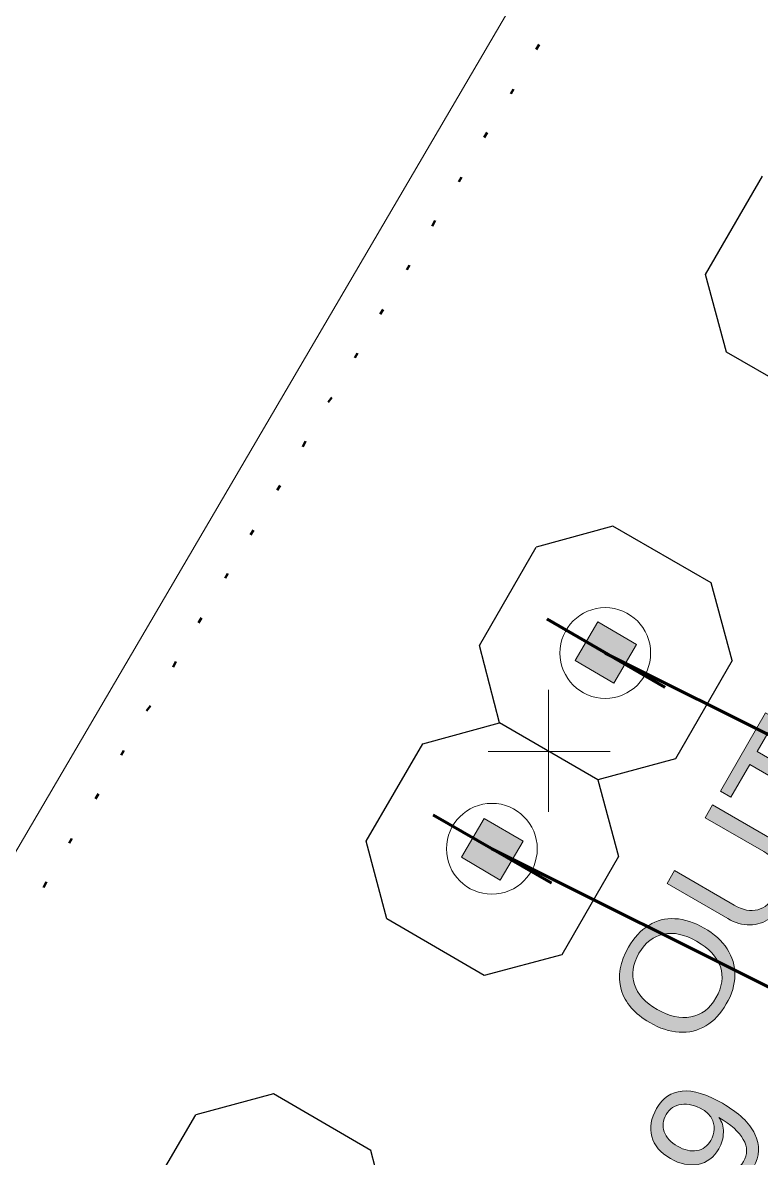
# Model space of a CAD drawing. Header units: millimetres. Extents: x 62.1 to 137.4, y 80.8 to 158.7.
# Drawn here: x 75.5 to 83.64, y 134.39 to 146.91 of the extents above; entities that cross this region are included whole.
import ezdxf

# ---------------------------------------------------------------- set-up
doc = ezdxf.new("R2010")
doc.units = ezdxf.units.MM
doc.header["$MEASUREMENT"] = 0
doc.layers.add('レイヤー 1', color=7, linetype='Continuous', lineweight=0)

# ---------------------------------------------------------------- blocks, each defined once
blk = doc.blocks.new('Block_26')
at = {"layer": 'レイヤー 1'}
h = blk.add_hatch(color=253, dxfattribs=at)
h.dxf.hatch_style = 2
edge = h.paths.add_edge_path()
edge.add_spline(control_points=[(82.923, 136.786), (82.792, 136.861), (82.671, 136.888), (82.559, 136.865), (82.447, 136.843), (82.356, 136.773), (82.287, 136.654), (82.218, 136.533), (82.201, 136.419), (82.237, 136.311), (82.272, 136.203), (82.356, 136.111), (82.489, 136.034), (82.621, 135.958), (82.744, 135.931), (82.86, 135.953), (82.975, 135.974), (83.067, 136.044), (83.135, 136.162), (83.205, 136.283), (83.221, 136.398), (83.184, 136.506), (83.146, 136.614), (83.06, 136.707), (82.923, 136.786)], knot_values=[0, 0, 0, 0, 1, 1, 1, 2, 2, 2, 3, 3, 3, 4, 4, 4, 5, 5, 5, 6, 6, 6, 7, 7, 7, 8, 8, 8, 8], degree=3, periodic=0)
edge = h.paths.add_edge_path()
edge.add_spline(control_points=[(83.007, 136.931), (83.117, 136.868), (83.201, 136.791), (83.259, 136.702), (83.317, 136.613), (83.345, 136.515), (83.344, 136.411), (83.343, 136.308), (83.312, 136.202), (83.25, 136.095), (83.188, 135.988), (83.112, 135.907), (83.024, 135.854), (82.935, 135.801), (82.837, 135.778), (82.731, 135.785), (82.624, 135.791), (82.516, 135.826), (82.406, 135.89), (82.238, 135.987), (82.133, 136.108), (82.091, 136.255), (82.05, 136.401), (82.076, 136.557), (82.171, 136.72), (82.233, 136.827), (82.307, 136.907), (82.395, 136.961), (82.483, 137.016), (82.579, 137.04), (82.684, 137.035), (82.789, 137.029), (82.897, 136.995), (83.007, 136.931)], knot_values=[0, 0, 0, 0, 1, 1, 1, 2, 2, 2, 3, 3, 3, 4, 4, 4, 5, 5, 5, 6, 6, 6, 7, 7, 7, 8, 8, 8, 9, 9, 9, 10, 10, 10, 11, 11, 11, 11], degree=3, periodic=0)
for points, knots in [([(83.007, 136.931), (83.117, 136.868), (83.201, 136.791), (83.259, 136.702), (83.317, 136.613), (83.345, 136.515), (83.344, 136.411), (83.343, 136.308), (83.312, 136.202), (83.25, 136.095), (83.188, 135.988), (83.112, 135.907), (83.024, 135.854), (82.935, 135.801), (82.837, 135.778), (82.731, 135.785), (82.624, 135.791), (82.516, 135.826), (82.406, 135.89), (82.238, 135.987), (82.133, 136.108), (82.091, 136.255), (82.05, 136.401), (82.076, 136.557), (82.171, 136.72), (82.233, 136.827), (82.307, 136.907), (82.395, 136.961), (82.483, 137.016), (82.579, 137.04), (82.684, 137.035), (82.789, 137.029), (82.897, 136.995), (83.007, 136.931)], [0, 0, 0, 0, 1, 1, 1, 2, 2, 2, 3, 3, 3, 4, 4, 4, 5, 5, 5, 6, 6, 6, 7, 7, 7, 8, 8, 8, 9, 9, 9, 10, 10, 10, 11, 11, 11, 11]), ([(82.923, 136.786), (82.792, 136.861), (82.671, 136.888), (82.559, 136.865), (82.447, 136.843), (82.356, 136.773), (82.287, 136.654), (82.218, 136.533), (82.201, 136.419), (82.237, 136.311), (82.272, 136.203), (82.356, 136.111), (82.489, 136.034), (82.621, 135.958), (82.744, 135.931), (82.86, 135.953), (82.975, 135.974), (83.067, 136.044), (83.135, 136.162), (83.205, 136.283), (83.221, 136.398), (83.184, 136.506), (83.146, 136.614), (83.06, 136.707), (82.923, 136.786)], [0, 0, 0, 0, 1, 1, 1, 2, 2, 2, 3, 3, 3, 4, 4, 4, 5, 5, 5, 6, 6, 6, 7, 7, 7, 8, 8, 8, 8])]:
    blk.add_open_spline(points, degree=3, knots=knots, dxfattribs=at)
blk = doc.blocks.new('Block_27')
at = {"layer": 'レイヤー 1'}
h = blk.add_hatch(color=253, dxfattribs=at)
h.dxf.hatch_style = 2
edge = h.paths.add_edge_path()
edge.add_spline(control_points=[(83.908, 137.234), (83.858, 137.149), (83.799, 137.082), (83.731, 137.037), (83.663, 136.99), (83.589, 136.967), (83.509, 136.966), (83.429, 136.965), (83.347, 136.989), (83.265, 137.036), (83.265, 137.036), (82.597, 137.422), (82.597, 137.422), (82.597, 137.422), (82.679, 137.564), (82.679, 137.564), (82.679, 137.564), (83.335, 137.185), (83.335, 137.185), (83.431, 137.13), (83.518, 137.112), (83.596, 137.133), (83.673, 137.153), (83.739, 137.209), (83.792, 137.3), (83.846, 137.395), (83.863, 137.483), (83.842, 137.565), (83.821, 137.647), (83.761, 137.717), (83.662, 137.774), (83.662, 137.774), (83.015, 138.147), (83.015, 138.147), (83.015, 138.147), (83.097, 138.289), (83.097, 138.289), (83.097, 138.289), (83.752, 137.911), (83.752, 137.911), (83.837, 137.862), (83.9, 137.801), (83.94, 137.73), (83.981, 137.658), (83.999, 137.58), (83.993, 137.495), (83.988, 137.411), (83.959, 137.324), (83.908, 137.234)], knot_values=[0, 0, 0, 0, 1, 1, 1, 2, 2, 2, 3, 3, 3, 4, 4, 4, 5, 5, 5, 6, 6, 6, 7, 7, 7, 8, 8, 8, 9, 9, 9, 10, 10, 10, 11, 11, 11, 12, 12, 12, 13, 13, 13, 14, 14, 14, 15, 15, 15, 16, 16, 16, 16], degree=3, periodic=0)
blk.add_open_spline([(83.908, 137.234), (83.858, 137.149), (83.799, 137.082), (83.731, 137.037), (83.663, 136.99), (83.589, 136.967), (83.509, 136.966), (83.429, 136.965), (83.347, 136.989), (83.265, 137.036), (83.265, 137.036), (82.597, 137.422), (82.597, 137.422), (82.597, 137.422), (82.679, 137.564), (82.679, 137.564), (82.679, 137.564), (83.335, 137.185), (83.335, 137.185), (83.431, 137.13), (83.518, 137.112), (83.596, 137.133), (83.673, 137.153), (83.739, 137.209), (83.792, 137.3), (83.846, 137.395), (83.863, 137.483), (83.842, 137.565), (83.821, 137.647), (83.761, 137.717), (83.662, 137.774), (83.662, 137.774), (83.015, 138.147), (83.015, 138.147), (83.015, 138.147), (83.097, 138.289), (83.097, 138.289), (83.097, 138.289), (83.752, 137.911), (83.752, 137.911), (83.837, 137.862), (83.9, 137.801), (83.94, 137.73), (83.981, 137.658), (83.999, 137.58), (83.993, 137.495), (83.988, 137.411), (83.959, 137.324), (83.908, 137.234)], degree=3, knots=[0, 0, 0, 0, 1, 1, 1, 2, 2, 2, 3, 3, 3, 4, 4, 4, 5, 5, 5, 6, 6, 6, 7, 7, 7, 8, 8, 8, 9, 9, 9, 10, 10, 10, 11, 11, 11, 12, 12, 12, 13, 13, 13, 14, 14, 14, 15, 15, 15, 16, 16, 16, 16], dxfattribs=at)
blk = doc.blocks.new('Block_28')
at = {"layer": 'レイヤー 1'}
h = blk.add_hatch(color=253, dxfattribs=at)
h.dxf.hatch_style = 2
edge = h.paths.add_edge_path()
edge.add_spline(control_points=[(83.591, 138.876), (83.591, 138.876), (84.524, 138.336), (84.524, 138.336), (84.524, 138.336), (84.442, 138.195), (84.442, 138.195), (84.442, 138.195), (83.509, 138.734), (83.509, 138.734), (83.509, 138.734), (83.301, 138.373), (83.301, 138.373), (83.301, 138.373), (83.185, 138.44), (83.185, 138.44), (83.185, 138.44), (83.683, 139.303), (83.683, 139.303), (83.683, 139.303), (83.799, 139.236), (83.799, 139.236), (83.799, 139.236), (83.591, 138.876), (83.591, 138.876)], knot_values=[0, 0, 0, 0, 1, 1, 1, 2, 2, 2, 3, 3, 3, 4, 4, 4, 5, 5, 5, 6, 6, 6, 7, 7, 7, 8, 8, 8, 8], degree=3, periodic=0)
blk.add_open_spline([(83.591, 138.876), (83.591, 138.876), (84.524, 138.336), (84.524, 138.336), (84.524, 138.336), (84.442, 138.195), (84.442, 138.195), (84.442, 138.195), (83.509, 138.734), (83.509, 138.734), (83.509, 138.734), (83.301, 138.373), (83.301, 138.373), (83.301, 138.373), (83.185, 138.44), (83.185, 138.44), (83.185, 138.44), (83.683, 139.303), (83.683, 139.303), (83.683, 139.303), (83.799, 139.236), (83.799, 139.236), (83.799, 139.236), (83.591, 138.876), (83.591, 138.876)], degree=3, knots=[0, 0, 0, 0, 1, 1, 1, 2, 2, 2, 3, 3, 3, 4, 4, 4, 5, 5, 5, 6, 6, 6, 7, 7, 7, 8, 8, 8, 8], dxfattribs=at)
blk = doc.blocks.new('Block_71')
at = {"layer": 'レイヤー 1'}
h = blk.add_hatch(color=253, dxfattribs=at)
h.dxf.hatch_style = 2
edge = h.paths.add_edge_path()
edge.add_spline(control_points=[(82.993, 134.93), (82.908, 134.978), (82.829, 134.998), (82.755, 134.989), (82.681, 134.98), (82.626, 134.943), (82.588, 134.878), (82.551, 134.813), (82.544, 134.749), (82.566, 134.687), (82.588, 134.624), (82.638, 134.571), (82.712, 134.528), (82.789, 134.484), (82.86, 134.468), (82.926, 134.479), (82.992, 134.491), (83.043, 134.529), (83.08, 134.592), (83.102, 134.631), (83.114, 134.672), (83.116, 134.715), (83.117, 134.759), (83.108, 134.799), (83.086, 134.837), (83.065, 134.875), (83.034, 134.905), (82.993, 134.93)], knot_values=[0, 0, 0, 0, 1, 1, 1, 2, 2, 2, 3, 3, 3, 4, 4, 4, 5, 5, 5, 6, 6, 6, 7, 7, 7, 8, 8, 8, 9, 9, 9, 9], degree=3, periodic=0)
edge = h.paths.add_edge_path()
edge.add_spline(control_points=[(83.206, 135.001), (83.387, 134.897), (83.506, 134.784), (83.565, 134.662), (83.624, 134.54), (83.618, 134.419), (83.548, 134.297), (83.501, 134.215), (83.445, 134.159), (83.383, 134.13), (83.319, 134.1), (83.243, 134.097), (83.154, 134.12), (83.154, 134.12), (83.208, 134.26), (83.208, 134.26), (83.311, 134.236), (83.389, 134.27), (83.441, 134.361), (83.486, 134.438), (83.484, 134.519), (83.437, 134.602), (83.39, 134.686), (83.301, 134.767), (83.169, 134.845), (83.203, 134.8), (83.219, 134.745), (83.218, 134.681), (83.217, 134.617), (83.2, 134.556), (83.167, 134.499), (83.113, 134.405), (83.037, 134.348), (82.939, 134.328), (82.842, 134.309), (82.74, 134.33), (82.634, 134.392), (82.524, 134.455), (82.455, 134.536), (82.428, 134.634), (82.401, 134.731), (82.419, 134.835), (82.482, 134.945), (82.549, 135.062), (82.644, 135.125), (82.765, 135.135), (82.886, 135.146), (83.033, 135.101), (83.206, 135.001)], knot_values=[0, 0, 0, 0, 1, 1, 1, 2, 2, 2, 3, 3, 3, 4, 4, 4, 5, 5, 5, 6, 6, 6, 7, 7, 7, 8, 8, 8, 9, 9, 9, 10, 10, 10, 11, 11, 11, 12, 12, 12, 13, 13, 13, 14, 14, 14, 15, 15, 15, 16, 16, 16, 16], degree=3, periodic=0)
for points, knots in [([(83.206, 135.001), (83.387, 134.897), (83.506, 134.784), (83.565, 134.662), (83.624, 134.54), (83.618, 134.419), (83.548, 134.297), (83.501, 134.215), (83.445, 134.159), (83.383, 134.13), (83.319, 134.1), (83.243, 134.097), (83.154, 134.12), (83.154, 134.12), (83.208, 134.26), (83.208, 134.26), (83.311, 134.236), (83.389, 134.27), (83.441, 134.361), (83.486, 134.438), (83.484, 134.519), (83.437, 134.602), (83.39, 134.686), (83.301, 134.767), (83.169, 134.845), (83.203, 134.8), (83.219, 134.745), (83.218, 134.681), (83.217, 134.617), (83.2, 134.556), (83.167, 134.499), (83.113, 134.405), (83.037, 134.348), (82.939, 134.328), (82.842, 134.309), (82.74, 134.33), (82.634, 134.392), (82.524, 134.455), (82.455, 134.536), (82.428, 134.634), (82.401, 134.731), (82.419, 134.835), (82.482, 134.945), (82.549, 135.062), (82.644, 135.125), (82.765, 135.135), (82.886, 135.146), (83.033, 135.101), (83.206, 135.001)], [0, 0, 0, 0, 1, 1, 1, 2, 2, 2, 3, 3, 3, 4, 4, 4, 5, 5, 5, 6, 6, 6, 7, 7, 7, 8, 8, 8, 9, 9, 9, 10, 10, 10, 11, 11, 11, 12, 12, 12, 13, 13, 13, 14, 14, 14, 15, 15, 15, 16, 16, 16, 16]), ([(82.993, 134.93), (82.908, 134.978), (82.829, 134.998), (82.755, 134.989), (82.681, 134.98), (82.626, 134.943), (82.588, 134.878), (82.551, 134.813), (82.544, 134.749), (82.566, 134.687), (82.588, 134.624), (82.638, 134.571), (82.712, 134.528), (82.789, 134.484), (82.86, 134.468), (82.926, 134.479), (82.992, 134.491), (83.043, 134.529), (83.08, 134.592), (83.102, 134.631), (83.114, 134.672), (83.116, 134.715), (83.117, 134.759), (83.108, 134.799), (83.086, 134.837), (83.065, 134.875), (83.034, 134.905), (82.993, 134.93)], [0, 0, 0, 0, 1, 1, 1, 2, 2, 2, 3, 3, 3, 4, 4, 4, 5, 5, 5, 6, 6, 6, 7, 7, 7, 8, 8, 8, 9, 9, 9, 9])]:
    blk.add_open_spline(points, degree=3, knots=knots, dxfattribs=at)

msp = doc.modelspace()

# ---------------------------------------------------------------- hatches: boundary and pattern name
at = {"layer": 'レイヤー 1'}
h = msp.add_hatch(color=253, dxfattribs=at)
h.dxf.hatch_style = 2
h.paths.add_polyline_path([(81.583, 139.879), (81.833, 140.306), (82.26, 140.056), (82.01, 139.629)])
h = msp.add_hatch(color=253, dxfattribs=at)
h.dxf.hatch_style = 2
h.paths.add_polyline_path([(80.332, 137.711), (80.582, 138.138), (81.01, 137.888), (80.759, 137.461)])

# ---------------------------------------------------------------- linework, layer by layer
at = {"layer": 'レイヤー 1', "color": 7, "lineweight": 9}
msp.add_line((62.799, 116.269), (87.545, 158.454), dxfattribs=at)
at = {"layer": 'レイヤー 1', "color": 140, "lineweight": 50}
for p, q in [((81.155, 146.613), (81.187, 146.665)), ((80.874, 146.123), (80.905, 146.175)), ((80.582, 145.643), (80.613, 145.696)), ((80.301, 145.153), (80.332, 145.206)), ((80.009, 144.664), (80.04, 144.726)), ((79.727, 144.184), (79.759, 144.236)), ((79.436, 143.694), (79.467, 143.746)), ((79.154, 143.215), (79.185, 143.267)), ((78.862, 142.725), (78.904, 142.777)), ((78.581, 142.235), (78.612, 142.297)), ((78.299, 141.755), (78.331, 141.807)), ((78.007, 141.265), (78.039, 141.317)), ((77.726, 140.786), (77.757, 140.838)), ((77.434, 140.296), (77.465, 140.348)), ((77.153, 139.806), (77.184, 139.869)), ((76.861, 139.326), (76.902, 139.379)), ((76.579, 138.837), (76.611, 138.889)), ((76.298, 138.357), (76.329, 138.409)), ((76.006, 137.867), (76.037, 137.919)), ((75.725, 137.377), (75.756, 137.44))]:
    msp.add_line(p, q, dxfattribs=at)
at = {"layer": 'レイヤー 1', "color": 253, "lineweight": 30}
for p, q in [((83.021, 144.132), (83.647, 145.216)), ((83.251, 143.277), (83.021, 144.132)), ((84.335, 142.652), (83.251, 143.277)), ((82, 141.359), (81.155, 141.13)), ((83.084, 140.734), (82, 141.359)), ((80.53, 140.046), (81.155, 141.13)), ((83.313, 139.879), (83.084, 140.734)), ((80.749, 139.191), (80.53, 140.046)), ((83.313, 139.879), (82.688, 138.795)), ((79.905, 138.962), (80.749, 139.191)), ((81.833, 138.566), (80.749, 139.191)), ((79.279, 137.888), (79.905, 138.962)), ((82.688, 138.795), (81.833, 138.566)), ((81.833, 138.566), (82.062, 137.721)), ((79.508, 137.033), (79.279, 137.888)), ((82.062, 137.721), (81.437, 136.637)), ((80.582, 136.408), (79.508, 137.033)), ((81.437, 136.637), (80.582, 136.408)), ((78.258, 135.105), (77.403, 134.875)), ((79.331, 134.479), (78.258, 135.105)), ((76.777, 133.802), (77.403, 134.875)), ((79.561, 133.625), (79.331, 134.479))]:
    msp.add_line(p, q, dxfattribs=at)
at = {"layer": 'レイヤー 1', "color": 122, "lineweight": 211}
for p, q in [((81.27, 140.338), (82.573, 139.587)), ((81.27, 140.338), (82.573, 139.587)), ((80.019, 138.18), (81.322, 137.429)), ((80.019, 138.18), (81.322, 137.429))]:
    msp.add_line(p, q, dxfattribs=at)
at = {"layer": 'レイヤー 1', "color": 140, "lineweight": 211}
for p, q in [((81.916, 139.962), (86.92, 137.461)), ((85.669, 135.303), (80.666, 137.805))]:
    msp.add_line(p, q, dxfattribs=at)
at = {"layer": 'レイヤー 1', "color": 62, "lineweight": 0}
for p, q in [((81.291, 138.211), (81.291, 139.556)), ((80.624, 138.878), (81.969, 138.878))]:
    msp.add_line(p, q, dxfattribs=at)
at = {"layer": 'レイヤー 1'}
for points in [[(81.583, 139.879), (81.833, 140.306), (82.26, 140.056), (82.01, 139.629)], [(80.332, 137.711), (80.582, 138.138), (81.01, 137.888), (80.759, 137.461)]]:
    msp.add_lwpolyline(points, close=True, dxfattribs=at)
at = {"layer": 'レイヤー 1', "color": 253, "lineweight": 0}
for points in [[(81.583, 139.879), (81.833, 140.306), (82.26, 140.056), (82.01, 139.629)], [(80.332, 137.711), (80.582, 138.138), (81.01, 137.888), (80.759, 137.461)]]:
    msp.add_lwpolyline(points, close=True, dxfattribs=at)
at = {"layer": 'レイヤー 1'}
for centre in [(81.916, 139.962), (81.916, 139.962), (80.666, 137.805), (80.666, 137.805)]:
    msp.add_circle(centre, 0.5, dxfattribs=at)
at = {"layer": 'レイヤー 1', "color": 7, "lineweight": 0}
for centre in [(81.916, 139.962), (81.916, 139.962), (80.666, 137.805), (80.666, 137.805)]:
    msp.add_circle(centre, 0.5, dxfattribs=at)

# ---------------------------------------------------------------- block references
at = {"layer": 'レイヤー 1'}
for name in ['Block_28', 'Block_27', 'Block_26', 'Block_71']:
    msp.add_blockref(name, (0, 0), dxfattribs=at)

doc.saveas('drawing.dxf')
